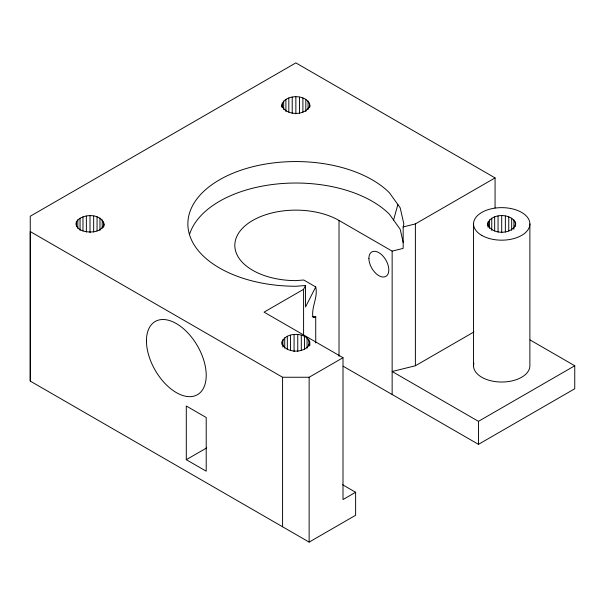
<?xml version="1.0" encoding="UTF-8"?>
<svg xmlns="http://www.w3.org/2000/svg" width="605" height="605" viewBox="0 0 605 605"><rect width="100%" height="100%" fill="white"/><g stroke="black" fill="none" stroke-linecap="round" stroke-linejoin="round"><path stroke-width="0.91" d="M30.25 381.089L30.25 231.571L282.58 377.255L309.14 377.255L343.005 357.706L343.005 499.556L355.619 492.266L355.619 515.271L309.14 542.11L30.25 381.089L30.25 216.242L295.86 62.89L495.064 177.9L495.064 207.961M76.404 226.504L76.404 221.801C82.31 212.809 103.523 213.179 104.098 225.786M77.811 228.304L77.811 219.842M80.049 230.384L80.049 218.155M104.098 223.91C101.973 232.577 90.069 233.054 82.968 230.951L82.968 216.862M86.364 232.04L86.364 216.053M90.009 232.698L90.009 215.773M93.662 232.04L93.662 216.053M97.057 230.966L97.057 216.862M99.976 230.384L99.976 218.155M102.215 228.304L102.215 219.842M103.621 227.442L103.621 221.801M186.295 459.687L186.295 406.008L206.214 417.511L206.214 471.182L186.295 459.687L206.744 447.882M281.9 344.479C281.945 330.64 311.189 331.064 309.836 345.485M282.58 526.773L282.58 377.255M282.868 347.134L282.868 339.609M284.721 348.125L284.721 337.779M287.33 349.448L287.33 336.282M290.521 350.272L290.521 335.23M294.075 351.611L294.075 334.686M297.751 351.618L297.751 334.694M301.298 350.295L301.298 335.253M303.589 335.473L303.589 289.319L305.517 285.522L295.86 286.256A107.993 62.353 0 0 1 202.335 192.73A107.993 62.353 0 0 1 389.386 192.73L400.17 207.772L403.853 223.91L403.164 226.935L403.164 248.398L392.146 251.128L339.019 220.454A61.037 35.241 0 0 0 239.467 231.889A61.037 35.241 0 0 0 295.86 280.614L303.755 280.017L315.727 286.929C318.132 297.138 311.605 306.357 312.785 316.4L313.609 317.549L315.727 316.619L315.727 342.929M304.474 349.486L304.474 336.32M305.517 285.522L305.517 306.992L315.727 286.929M307.068 348.17L307.068 337.824M308.89 346.249L308.89 339.67M309.14 542.11L309.14 377.255M339.019 356.292L339.019 220.454M392.146 251.128L392.146 394.513M343.111 366.199L478.464 444.35L574.75 388.758L574.75 365.76L478.464 421.345L392.146 371.508L415.385 365.76L415.385 223.91L495.064 177.9M281.9 341.659C282.928 354.273 308.686 354.288 309.836 341.719M76.404 221.801C74.566 226.24 79.187 229.809 82.968 230.951M281.771 106.941C281.93 93.261 309.79 93.261 309.949 106.941M309.949 105.066C306.644 116.205 285.076 116.205 281.771 105.066M487.622 223.91C490.92 212.763 512.495 212.763 515.793 223.91C512.495 235.05 490.92 235.05 487.622 223.91L487.622 225.794M403.24 242.688L400.17 229.242L393.583 220.031L397.871 204.558M303.589 289.319L264.067 312.135L343.005 357.706M415.385 365.76L473.927 331.956M315.727 316.619L314.63 316.959A14.089 8.13 60 0 1 312.225 316.725M403.164 226.935L415.385 223.91M530.033 339.934L574.75 365.76M342.604 484.749L355.619 492.266M393.583 220.031L389.386 214.2A107.993 62.353 0 0 0 277.12 183.973A107.993 62.353 0 0 0 189.509 234.536M529.882 223.91L529.882 365.76A28.17 16.267 0 0 1 499.496 381.974A28.17 16.267 0 0 1 473.881 363.212M515.316 221.801L515.316 226.512M513.91 219.842L513.91 229.257M511.671 218.155L511.671 230.392M508.752 216.862L508.752 230.981M505.356 216.053L505.356 232.055M501.704 215.773L501.704 232.721M498.059 216.053L498.059 232.055M494.663 216.862L494.663 230.981M491.744 218.155L491.744 230.392M489.505 219.842L489.505 228.312M488.099 221.801L488.099 227.45M478.464 421.345L478.464 444.35M473.533 223.91L473.533 365.76M309.465 102.956L309.465 107.66M308.058 100.997L308.058 109.46M305.82 99.311L305.82 111.539M302.901 98.018L302.901 112.122M299.505 97.208L299.505 113.195M295.86 96.929L295.86 113.853M292.215 97.208L292.215 113.195M288.819 98.018L288.819 112.122M285.9 99.311L285.9 111.539M283.662 100.997L283.662 109.46M282.255 102.956L282.255 107.66M146.455 340.834A42.259 24.397 60 0 0 191.278 396.593A42.259 24.397 60 0 0 191.278 336.834A42.259 24.397 60 0 0 146.455 340.834M481.784 235.405A28.17 16.267 0 0 0 528.921 228.115A28.17 16.267 0 0 0 494.414 208.196A28.17 16.267 0 0 0 481.784 235.405M368.899 258.411A14.089 8.13 60 0 0 383.842 276.999A14.089 8.13 60 0 0 383.842 257.08A14.089 8.13 60 0 0 368.899 258.411"/></g></svg>
